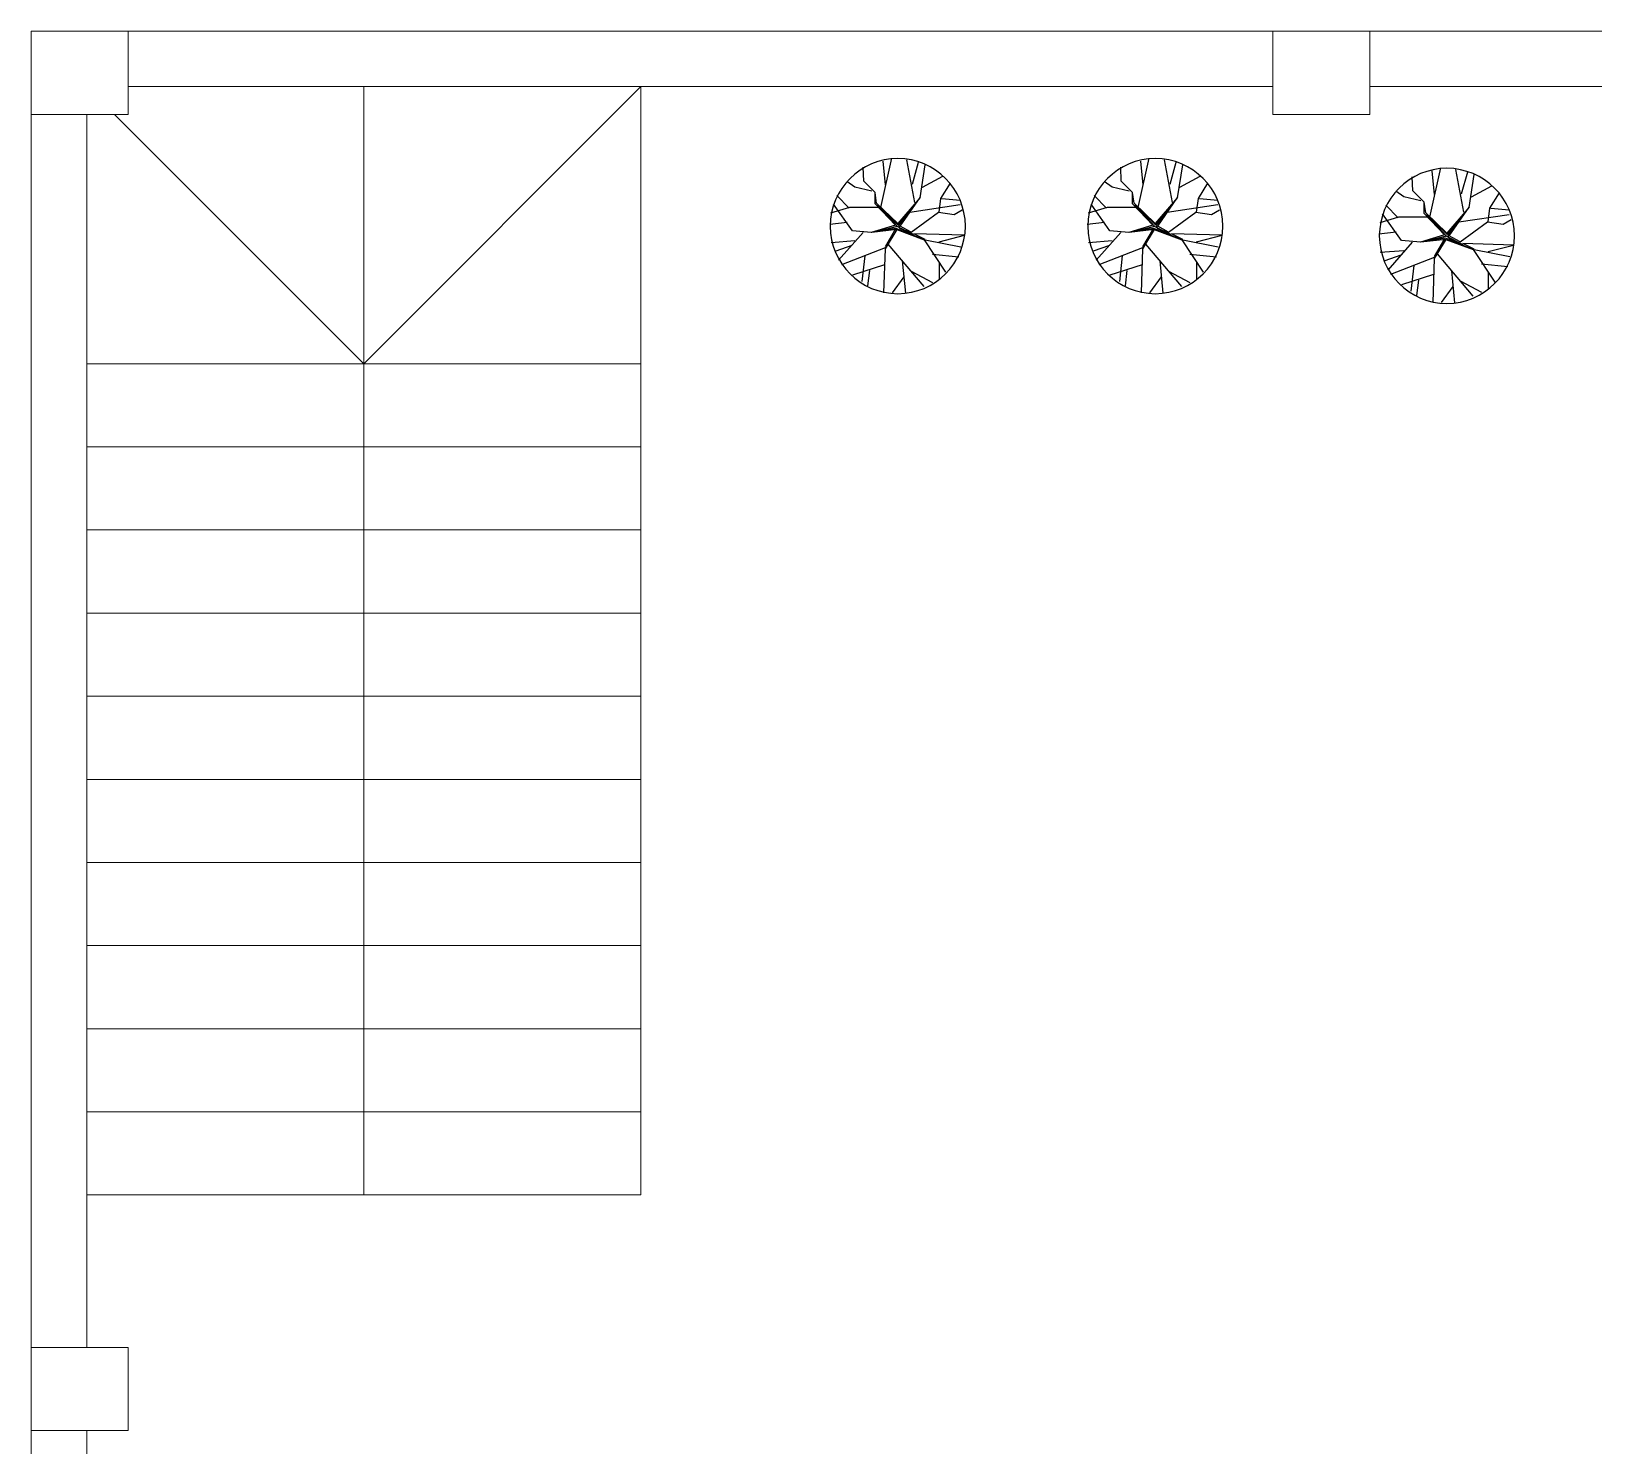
# Model space of a CAD drawing. Header units: millimetres. Extents: x 0 to 99.3, y 0 to 70.2.
# Drawn here: x 11.19 to 16.83, y 28.12 to 33.23 of the extents above; entities that cross this region are included whole.
import ezdxf

# ---------------------------------------------------------------- set-up
doc = ezdxf.new("R2010")
doc.units = ezdxf.units.MM
doc.layers.add('9__9', color=9, linetype='Continuous')
doc.layers.add('ARQUITECTÓNICO', color=152, linetype='Continuous', lineweight=0)

# ---------------------------------------------------------------- blocks, each defined once
blk = doc.blocks.new('arbolp114')
at = {"color": 0, "linetype": 'ByBlock'}
for p, q in [((-0.109, 0.31), (-0.154, 0.474)), ((-0.126, 0.175), (-0.067, 0.491)), ((0.126, 0.138), (0.045, 0.503)), ((0.091, 0.306), (0.108, 0.482)), ((-0.182, 0.289), (-0.333, 0.369)), ((-0.165, 0.209), (-0.203, 0.453)), ((0.252, 0.332), (0.256, 0.436)), ((-0.319, 0.205), (-0.389, 0.318)), ((0.157, 0.171), (0.168, 0.249)), ((0.168, 0.249), (0.252, 0.332)), ((0.168, 0.165), (0.168, 0.249)), ((0.193, 0.26), (0.319, 0.289)), ((0.319, 0.289), (0.378, 0.331)), ((-0.417, 0.087), (-0.476, 0.121)), ((-0.326, 0.205), (-0.462, 0.192)), ((-0.088, 0.104), (-0.462, 0.159)), ((-0.305, 0.104), (-0.319, 0.205)), ((-0.018, -0.001), (-0.165, 0.213)), ((-0.165, 0.213), (0.001, 0.019)), ((-0.116, 0.148), (-0.006, 0.006)), ((-0.001, 0.009), (-0.116, 0.148)), ((0.151, 0.157), (-0.001, 0.009)), ((0.001, 0.019), (0.157, 0.171)), ((0.005, 0), (0.151, 0.157)), ((0.018, 0.007), (0.168, 0.165)), ((0.143, 0.138), (0.357, 0.138)), ((0.336, -0.035), (0.476, 0.163)), ((0.357, 0.138), (0.497, 0.096)), ((0.361, 0.133), (0.452, 0.226)), ((-0.301, 0.104), (-0.417, 0.087)), ((-0.098, -0.045), (-0.301, 0.104)), ((-0.006, 0.006), (-0.013, -0.015)), ((0.018, 0.007), (0.196, -0.047)), ((0.375, 0.028), (0.504, 0.012)), ((-0.494, -0.068), (-0.119, -0.057)), ((-0.305, -0.115), (-0.494, -0.068)), ((-0.203, -0.102), (-0.466, -0.152)), ((-0.195, -0.102), (-0.354, -0.342)), ((-0.203, -0.098), (-0.119, -0.057)), ((0.008, -0.026), (-0.195, -0.102)), ((-0.179, -0.095), (0.011, -0.018)), ((-0.116, -0.063), (0.005, -0.003)), ((-0.013, -0.015), (-0.116, -0.063)), ((-0.098, -0.045), (-0.018, -0.001)), ((0.174, -0.042), (0.005, 0)), ((0.005, -0.003), (0.068, -0.021)), ((0.008, -0.026), (0.193, -0.047)), ((0.008, -0.026), (0.094, -0.169)), ((0.011, -0.018), (0.174, -0.042)), ((0.017, -0.021), (0.094, -0.152)), ((0.196, -0.047), (0.336, -0.035)), ((0.256, -0.047), (0.438, -0.253)), ((0.319, -0.11), (0.494, -0.123)), ((-0.256, -0.207), (-0.452, -0.228)), ((0.073, -0.134), (-0.193, -0.447)), ((0.094, -0.161), (0.417, -0.287)), ((0.094, -0.169), (0.105, -0.493)), ((0.245, -0.22), (0.266, -0.409)), ((0.34, -0.144), (0.459, -0.186)), ((-0.305, -0.27), (-0.305, -0.392)), ((-0.098, -0.333), (-0.256, -0.417)), ((-0.033, -0.258), (-0.056, -0.497)), ((0.098, -0.287), (0.336, -0.363)), ((0.21, -0.329), (0.224, -0.442)), ((-0.044, -0.376), (0.042, -0.493))]:
    blk.add_line(p, q, dxfattribs=at)
blk.add_circle((0, 0), 0.5, dxfattribs=at)
blk = doc.blocks.new('A$C6B612579')
at = {"layer": '9__9', "color": 253, "extrusion": (0, 0, -1), "xscale": 4.875, "yscale": 4.875, "zscale": 4.875}
blk.add_blockref('arbolp114', (-2.458, 2.437), dxfattribs=at)

msp = doc.modelspace()

# ---------------------------------------------------------------- linework, layer by layer
at = {"layer": 'ARQUITECTÓNICO'}
for p, q in [((15.6719, 33.2298), (11.3919, 33.2298)), ((16.0219, 33.2298), (18.8419, 33.2298)), ((13.3919, 33.0298), (11.5419, 33.0298)), ((12.3919, 32.0298), (13.3919, 33.0298)), ((15.6719, 33.0298), (13.3919, 33.0298)), ((16.0219, 33.0298), (18.8419, 33.0298)), ((12.3919, 32.0298), (11.4919, 32.9298)), ((13.3919, 32.0298), (11.3919, 32.0298)), ((12.3919, 31.7298), (11.3919, 31.7298)), ((13.3919, 31.7298), (12.3919, 31.7298)), ((12.3919, 31.4298), (11.3919, 31.4298)), ((13.3919, 31.4298), (12.3919, 31.4298)), ((12.3919, 31.1298), (11.3919, 31.1298)), ((13.3919, 31.1298), (12.3919, 31.1298)), ((12.3919, 30.8298), (11.3919, 30.8298)), ((13.3919, 30.8298), (12.3919, 30.8298)), ((12.3919, 30.5298), (11.3919, 30.5298)), ((13.3919, 30.5298), (12.3919, 30.5298)), ((12.3919, 30.2298), (11.3919, 30.2298)), ((13.3919, 30.2298), (12.3919, 30.2298)), ((12.3919, 29.9298), (11.3919, 29.9298)), ((13.3919, 29.9298), (12.3919, 29.9298)), ((13.3919, 29.6298), (11.3919, 29.6298)), ((13.3919, 29.3298), (11.3919, 29.3298)), ((13.3919, 29.0298), (11.3919, 29.0298))]:
    msp.add_line(p, q, dxfattribs=at)
for points in [[(11.1919, 32.9298), (11.5419, 32.9298), (11.5419, 33.2298), (11.1919, 33.2298)], [(15.6719, 32.9298), (16.0219, 32.9298), (16.0219, 33.2298), (15.6719, 33.2298)], [(11.1919, 28.1798), (11.5419, 28.1798), (11.5419, 28.4798), (11.1919, 28.4798)]]:
    msp.add_lwpolyline(points, close=True, dxfattribs=at)
for points in [[(12.3919, 32.0298), (12.3919, 33.0298)], [(13.3919, 29.0298), (13.3919, 33.0298)], [(11.1919, 20.4098), (11.1919, 32.9298)], [(11.3919, 28.4798), (11.3919, 32.9298)], [(12.3919, 29.0298), (12.3919, 32.0298)], [(11.3919, 24.6798), (11.3919, 28.1798)]]:
    msp.add_lwpolyline(points, dxfattribs=at)

# ---------------------------------------------------------------- block references
at = {"layer": 'ARQUITECTÓNICO', "color": 0, "xscale": 0.1000000000000227, "yscale": 0.1000000000000227, "zscale": 0.1000000000000227}
for p in [(14.0728, 32.2827), (15.002, 32.2827), (16.054, 32.2477)]:
    msp.add_blockref('A$C6B612579', p, dxfattribs=at)

doc.saveas('drawing.dxf')
